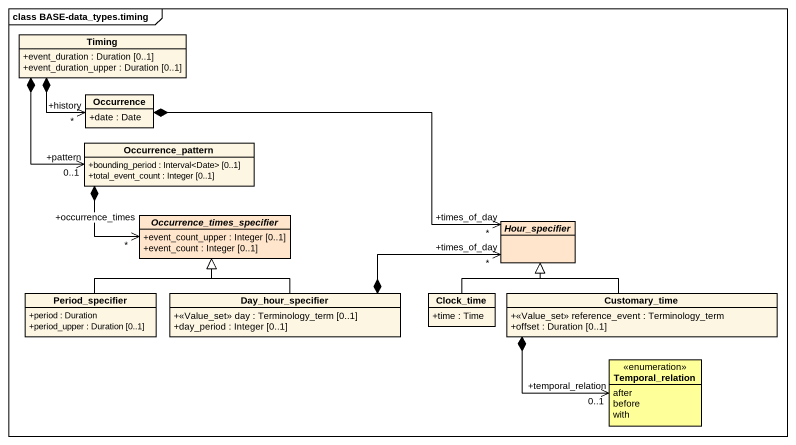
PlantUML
@startuml
mainframe class BASE-data_types.timing
hide circle
hide empty members
skinparam classAttributeIconSize 0
class Timing {
  +event_duration : Duration [0..1]
  +event_duration_upper : Duration [0..1]
}
class Occurrence {
  +date : Date
}
class Occurrence_pattern {
  +bounding_period : Interval<Date> [0..1]
  +total_event_count : Integer [0..1]
}
abstract class Occurrence_times_specifier #FFE5CB {
  +event_count_upper : Integer [0..1]
  +event_count : Integer [0..1]
}
abstract class Hour_specifier #FFE5CB
class Period_specifier {
  +period : Duration
  +period_upper : Duration [0..1]
}
class Day_hour_specifier {
  +<<Value_set>> day : Terminology_term [0..1]
  +day_period : Integer [0..1]
}
class Clock_time {
  +time : Time
}
class Customary_time {
  +<<Value_set>> reference_event : Terminology_term
  +offset : Duration [0..1]
}
enum Temporal_relation #FFFF99 {
  after
  before
  with
}
Timing *--> "+history\n*" Occurrence
Timing *--> "+pattern\n0..1" Occurrence_pattern
Occurrence *-right-> "+times_of_day\n*" Hour_specifier
Occurrence_pattern *--> "+occurrence_times\n*" Occurrence_times_specifier
Period_specifier -up-|> Occurrence_times_specifier
Day_hour_specifier -up-|> Occurrence_times_specifier
Day_hour_specifier *-right-> "+times_of_day\n*" Hour_specifier
Clock_time -up-|> Hour_specifier
Customary_time -up-|> Hour_specifier
Customary_time *--> "+temporal_relation\n0..1" Temporal_relation
@enduml
